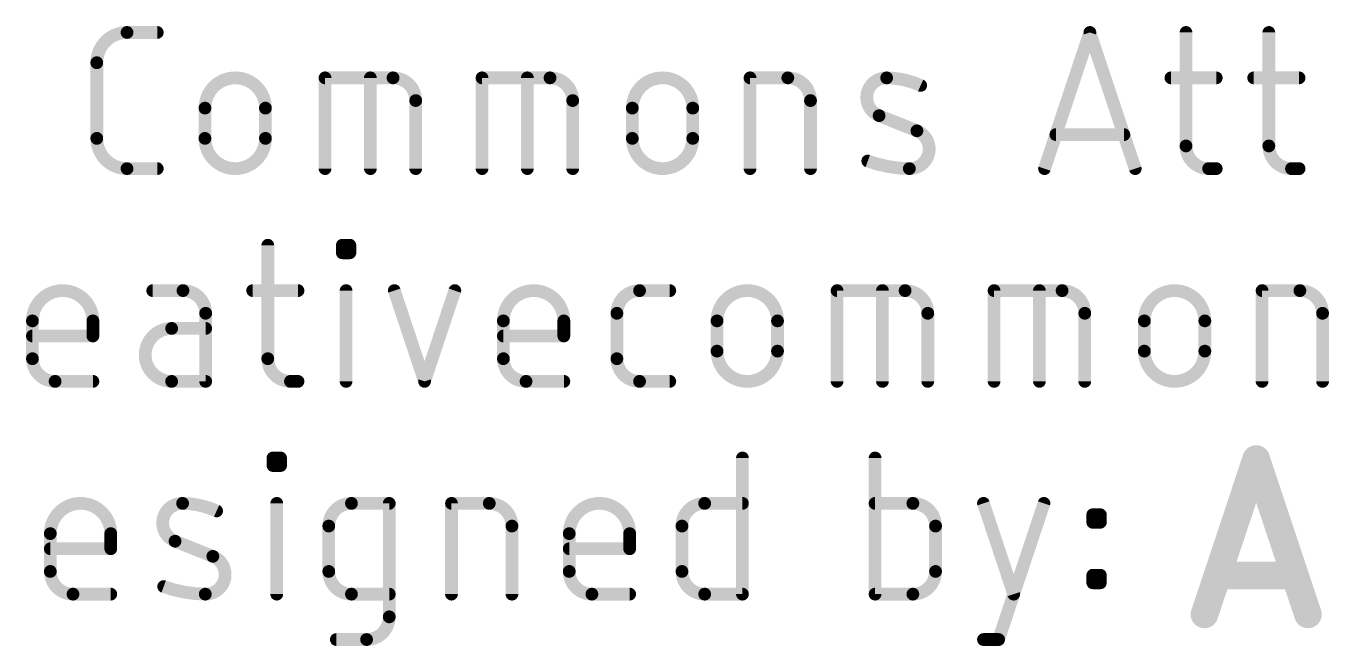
# Model space of a CAD drawing. Extents: x -34.3 to 52.3, y -19.6 to 20.4.
# Drawn here: x -1.15 to 14.42, y -19.59 to -12.19 of the extents above; entities that cross this region are included whole.
import ezdxf

# ---------------------------------------------------------------- set-up
doc = ezdxf.new("R2010")
doc.units = 0
doc.layers.add('51', color=253, linetype='CONTINUOUS')

msp = doc.modelspace()

# ---------------------------------------------------------------- linework, layer by layer
at = {"layer": '51'}
for points, const_width in [([(0.0541, -12.2682, 0.4142), (-0.3072, -12.6294)], 0.1524), ([(0.0541, -12.2301, 1), (0.0541, -12.3063)], 0.0762), ([(0.0541, -12.3063, 1), (0.0541, -12.2301)], 0.0762), ([(0.4153, -12.3063, 1), (0.4153, -12.2301)], 0.0762), ([(11.5953, -12.2562, 1), (11.523, -12.2802)], 0.0762), ([(11.5953, -12.2802, 1), (11.523, -12.2562)], 0.0762), ([(12.7458, -12.2682, 1), (12.6696, -12.2682)], 0.0762), ([(13.7358, -12.2682, 1), (13.6596, -12.2682)], 0.0762), ([(-0.2691, -12.6294, 1), (-0.3453, -12.6294)], 0.0762), ([(-0.3453, -12.6294, 1), (-0.2691, -12.6294)], 0.0762), ([(1.708, -13.1713, 1), (0.9855, -13.1713)], 0.1524), ([(2.4582, -12.8101, 1), (2.382, -12.8101)], 0.0762), ([(2.4201, -12.772, 1), (2.4201, -12.8482)], 0.0762), ([(3, -12.8101, 1), (2.9238, -12.8101)], 0.0762), ([(3.5038, -13.081, 0.4142), (3.2329, -12.8101)], 0.1524), ([(3.2329, -12.772, 1), (3.2329, -12.8482)], 0.0762), ([(3.2329, -12.8482, 1), (3.2329, -12.772)], 0.0762), ([(4.3339, -12.8101, 1), (4.2577, -12.8101)], 0.0762), ([(4.2958, -12.772, 1), (4.2958, -12.8482)], 0.0762), ([(4.8758, -12.8101, 1), (4.7996, -12.8101)], 0.0762), ([(5.3796, -13.081, 0.4142), (5.1086, -12.8101)], 0.1524), ([(5.1086, -12.772, 1), (5.1086, -12.8482)], 0.0762), ([(5.1086, -12.8482, 1), (5.1086, -12.772)], 0.0762), ([(6.8142, -13.1713, 1), (6.0917, -13.1713)], 0.1524), ([(7.5366, -12.8101, 1), (7.4604, -12.8101)], 0.0762), ([(7.4985, -12.772, 1), (7.4985, -12.8482)], 0.0762), ([(8.221, -13.081, 0.4142), (7.95, -12.8101)], 0.1524), ([(7.95, -12.772, 1), (7.95, -12.8482)], 0.0762), ([(7.95, -12.8482, 1), (7.95, -12.772)], 0.0762), ([(9.1311, -12.8101, 0.8318), (9.0408, -13.2616)], 0.1524), ([(9.1316, -12.772, 1), (9.1305, -12.8482)], 0.0762), ([(9.5375, -12.9004, 0.1026), (9.1311, -12.8101)], 0.1524), ([(9.1305, -12.8482, 1), (9.1316, -12.772)], 0.0762), ([(12.5271, -12.772, 1), (12.5271, -12.8482)], 0.0762), ([(13.0689, -12.8482, 1), (13.0689, -12.772)], 0.0762), ([(13.517, -12.772, 1), (13.517, -12.8482)], 0.0762), ([(14.0589, -12.8482, 1), (14.0589, -12.772)], 0.0762), ([(9.5218, -12.9351, 1), (9.5531, -12.8656)], 0.0762), ([(3.5419, -13.081, 1), (3.4657, -13.081)], 0.0762), ([(3.4657, -13.081, 1), (3.5419, -13.081)], 0.0762), ([(5.4177, -13.081, 1), (5.3415, -13.081)], 0.0762), ([(5.3415, -13.081, 1), (5.4177, -13.081)], 0.0762), ([(8.2591, -13.081, 1), (8.1829, -13.081)], 0.0762), ([(8.1829, -13.081, 1), (8.2591, -13.081)], 0.0762), ([(1.0236, -13.1713, 1), (0.9474, -13.1713)], 0.0762), ([(0.9474, -13.1713, 1), (1.0236, -13.1713)], 0.0762), ([(1.7461, -13.1713, 1), (1.6699, -13.1713)], 0.0762), ([(1.6699, -13.1713, 1), (1.7461, -13.1713)], 0.0762), ([(6.1298, -13.1713, 1), (6.0536, -13.1713)], 0.0762), ([(6.0536, -13.1713, 1), (6.1298, -13.1713)], 0.0762), ([(6.8523, -13.1713, 1), (6.7761, -13.1713)], 0.0762), ([(6.7761, -13.1713, 1), (6.8523, -13.1713)], 0.0762), ([(9.0549, -13.2263, 1), (9.0266, -13.297)], 0.0762), ([(9.0266, -13.297, 1), (9.0549, -13.2262)], 0.0762), ([(9.402, -13.8938, 0.8318), (9.4923, -13.4422)], 0.1524), ([(9.5065, -13.4069, 1), (9.4782, -13.4776)], 0.0762), ([(9.4782, -13.4776, 1), (9.5065, -13.4069)], 0.0762), ([(-0.3072, -13.5326, 0.4142), (0.0541, -13.8938)], 0.1524), ([(-0.2691, -13.5326, 1), (-0.3453, -13.5326)], 0.0762), ([(-0.3453, -13.5326, 1), (-0.2691, -13.5326)], 0.0762), ([(0.9855, -13.5326, 1), (1.708, -13.5326)], 0.1524), ([(1.0236, -13.5326, 1), (0.9474, -13.5326)], 0.0762), ([(0.9474, -13.5326, 1), (1.0236, -13.5326)], 0.0762), ([(1.7461, -13.5326, 1), (1.6699, -13.5326)], 0.0762), ([(1.6699, -13.5326, 1), (1.7461, -13.5326)], 0.0762), ([(6.0917, -13.5326, 1), (6.8142, -13.5326)], 0.1524), ([(6.1298, -13.5326, 1), (6.0536, -13.5326)], 0.0762), ([(6.0536, -13.5326, 1), (6.1298, -13.5326)], 0.0762), ([(6.8523, -13.5326, 1), (6.7761, -13.5326)], 0.0762), ([(6.7761, -13.5326, 1), (6.8523, -13.5326)], 0.0762), ([(11.1527, -13.4493, 1), (11.1527, -13.5255)], 0.0762), ([(11.9655, -13.5255, 1), (11.9655, -13.4493)], 0.0762), ([(12.7077, -13.6229, 0.4142), (12.9786, -13.8938)], 0.1524), ([(12.7458, -13.6229, 1), (12.6696, -13.6229)], 0.0762), ([(12.6696, -13.6229, 1), (12.7458, -13.6229)], 0.0762), ([(13.6977, -13.6229, 0.4142), (13.9686, -13.8938)], 0.1524), ([(13.7358, -13.6229, 1), (13.6596, -13.6229)], 0.0762), ([(13.6596, -13.6229, 1), (13.7358, -13.6229)], 0.0762), ([(0.0541, -13.8557, 1), (0.0541, -13.9319)], 0.0762), ([(0.0541, -13.9319, 1), (0.0541, -13.8557)], 0.0762), ([(0.4153, -13.9319, 1), (0.4153, -13.8557)], 0.0762), ([(8.9182, -13.7676, 1), (8.8924, -13.8393)], 0.0762), ([(8.9053, -13.8035, 0.083), (9.402, -13.8938)], 0.1524), ([(9.4025, -13.8557, 1), (9.4015, -13.9319)], 0.0762), ([(9.4015, -13.9319, 1), (9.4025, -13.8557)], 0.0762), ([(10.9811, -13.8818, 1), (11.0534, -13.9058)], 0.0762), ([(12.0648, -13.9058, 1), (12.1371, -13.8818)], 0.0762), ([(12.9786, -13.8557, 1), (12.9786, -13.9319)], 0.0762), ([(12.9786, -13.9319, 1), (12.9786, -13.8557)], 0.0762), ([(13.0689, -13.9319, 1), (13.0689, -13.8557)], 0.0762), ([(13.9686, -13.8557, 1), (13.9686, -13.9319)], 0.0762), ([(13.9686, -13.9319, 1), (13.9686, -13.8557)], 0.0762), ([(14.0589, -13.9319, 1), (14.0589, -13.8557)], 0.0762), ([(2.382, -13.8938, 1), (2.4582, -13.8938)], 0.0762), ([(2.9238, -13.8938, 1), (3, -13.8938)], 0.0762), ([(3.4657, -13.8938, 1), (3.5419, -13.8938)], 0.0762), ([(4.2577, -13.8938, 1), (4.3339, -13.8938)], 0.0762), ([(4.7996, -13.8938, 1), (4.8758, -13.8938)], 0.0762), ([(5.3415, -13.8938, 1), (5.4177, -13.8938)], 0.0762), ([(7.4604, -13.8938, 1), (7.5366, -13.8938)], 0.0762), ([(8.1829, -13.8938, 1), (8.2591, -13.8938)], 0.0762), ([(1.7743, -14.8082, 1), (1.6981, -14.8082)], 0.0762), ([(2.6647, -14.8082, 1), (2.5885, -14.8082)], 0.0762), ([(2.6266, -14.7701, 1), (2.6266, -14.8463)], 0.0762), ([(2.755, -14.8082, 1), (2.6788, -14.8082)], 0.0762), ([(2.7169, -14.8463, 1), (2.7169, -14.7701)], 0.0762), ([(2.6266, -14.8604, 1), (2.6266, -14.9366)], 0.0762), ([(2.5885, -14.8985, 1), (2.6647, -14.8985)], 0.0762), ([(2.6788, -14.8985, 1), (2.755, -14.8985)], 0.0762), ([(2.7169, -14.9366, 1), (2.7169, -14.8604)], 0.0762), ([(-0.3537, -15.7113, 1), (-1.0762, -15.7113)], 0.1524), ([(0.3615, -15.312, 1), (0.3615, -15.3882)], 0.0762), ([(0.9937, -15.621, 0.4142), (0.7227, -15.3501)], 0.1524), ([(0.7227, -15.312, 1), (0.7227, -15.3882)], 0.0762), ([(0.7227, -15.3882, 1), (0.7227, -15.312)], 0.0762), ([(1.5556, -15.312, 1), (1.5556, -15.3882)], 0.0762), ([(2.0974, -15.3882, 1), (2.0974, -15.312)], 0.0762), ([(2.7099, -15.3501, 1), (2.6337, -15.3501)], 0.0762), ([(3.2846, -15.338, 1), (3.2123, -15.3621)], 0.0762), ([(4.007, -15.3621, 1), (3.9348, -15.338)], 0.0762), ([(5.2735, -15.7113, 1), (4.551, -15.7113)], 0.1524), ([(6.1784, -15.3501, 0.4142), (5.9075, -15.621)], 0.1524), ([(6.1784, -15.312, 1), (6.1784, -15.3882)], 0.0762), ([(6.1784, -15.3882, 1), (6.1784, -15.312)], 0.0762), ([(6.5397, -15.3882, 1), (6.5397, -15.312)], 0.0762), ([(7.8266, -15.7113, 1), (7.1041, -15.7113)], 0.1524), ([(8.5768, -15.3501, 1), (8.5006, -15.3501)], 0.0762), ([(8.5387, -15.312, 1), (8.5387, -15.3882)], 0.0762), ([(9.1187, -15.3501, 1), (9.0425, -15.3501)], 0.0762), ([(9.6225, -15.621, 0.4142), (9.3515, -15.3501)], 0.1524), ([(9.3515, -15.312, 1), (9.3515, -15.3882)], 0.0762), ([(9.3515, -15.3882, 1), (9.3515, -15.312)], 0.0762), ([(10.4526, -15.3501, 1), (10.3764, -15.3501)], 0.0762), ([(10.4145, -15.312, 1), (10.4145, -15.3882)], 0.0762), ([(10.9944, -15.3501, 1), (10.9182, -15.3501)], 0.0762), ([(11.4982, -15.621, 0.4142), (11.2273, -15.3501)], 0.1524), ([(11.2273, -15.312, 1), (11.2273, -15.3882)], 0.0762), ([(11.2273, -15.3882, 1), (11.2273, -15.312)], 0.0762), ([(12.9328, -15.7113, 1), (12.2103, -15.7113)], 0.1524), ([(13.6552, -15.3501, 1), (13.579, -15.3501)], 0.0762), ([(13.6171, -15.312, 1), (13.6171, -15.3882)], 0.0762), ([(14.3396, -15.621, 0.4142), (14.0687, -15.3501)], 0.1524), ([(14.0687, -15.312, 1), (14.0687, -15.3882)], 0.0762), ([(14.0687, -15.3882, 1), (14.0687, -15.312)], 0.0762), ([(1.0317, -15.621, 1), (0.9556, -15.621)], 0.0762), ([(5.9456, -15.621, 1), (5.8694, -15.621)], 0.0762), ([(9.6606, -15.621, 1), (9.5844, -15.621)], 0.0762), ([(11.5363, -15.621, 1), (11.4601, -15.621)], 0.0762), ([(14.3777, -15.621, 1), (14.3015, -15.621)], 0.0762), ([(-1.0381, -15.7113, 1), (-1.1143, -15.7113)], 0.0762), ([(-1.1143, -15.7113, 1), (-1.0381, -15.7113)], 0.0762), ([(-0.3156, -15.7113, 1), (-0.3918, -15.7113)], 0.0762), ([(-0.3918, -15.7113, 1), (-0.3156, -15.7113)], 0.0762), ([(0.9556, -15.621, 1), (1.0317, -15.621)], 0.0762), ([(4.5891, -15.7113, 1), (4.5129, -15.7113)], 0.0762), ([(4.5129, -15.7113, 1), (4.5891, -15.7113)], 0.0762), ([(5.3116, -15.7113, 1), (5.2354, -15.7113)], 0.0762), ([(5.2354, -15.7113, 1), (5.3116, -15.7113)], 0.0762), ([(5.8694, -15.621, 1), (5.9456, -15.621)], 0.0762), ([(7.1422, -15.7113, 1), (7.066, -15.7113)], 0.0762), ([(7.066, -15.7113, 1), (7.1422, -15.7113)], 0.0762), ([(7.8647, -15.7113, 1), (7.7885, -15.7113)], 0.0762), ([(7.7885, -15.7113, 1), (7.8647, -15.7113)], 0.0762), ([(9.5844, -15.621, 1), (9.6606, -15.621)], 0.0762), ([(11.4601, -15.621, 1), (11.5363, -15.621)], 0.0762), ([(12.2484, -15.7113, 1), (12.1722, -15.7113)], 0.0762), ([(12.1722, -15.7113, 1), (12.2484, -15.7113)], 0.0762), ([(12.9709, -15.7113, 1), (12.8947, -15.7113)], 0.0762), ([(12.8947, -15.7113, 1), (12.9709, -15.7113)], 0.0762), ([(14.3015, -15.621, 1), (14.3777, -15.621)], 0.0762), ([(-1.0762, -15.8538, 1), (-1.0762, -15.93)], 0.0762), ([(-0.3918, -15.8919, 1), (-0.3156, -15.8919)], 0.0762), ([(-0.3537, -15.93, 1), (-0.3537, -15.8538)], 0.0762), ([(0.5873, -15.8016, 1), (0.5873, -16.4338)], 0.1524), ([(0.5873, -15.7635, 1), (0.5873, -15.8397)], 0.0762), ([(0.5873, -15.8397, 1), (0.5873, -15.7635)], 0.0762), ([(0.9937, -15.8397, 1), (0.9937, -15.7635)], 0.0762), ([(4.551, -15.8538, 1), (4.551, -15.93)], 0.0762), ([(5.2354, -15.8919, 1), (5.3116, -15.8919)], 0.0762), ([(5.2735, -15.93, 1), (5.2735, -15.8538)], 0.0762), ([(7.1041, -16.0726, 1), (7.8266, -16.0726)], 0.1524), ([(7.1422, -16.0726, 1), (7.066, -16.0726)], 0.0762), ([(7.066, -16.0726, 1), (7.1422, -16.0726)], 0.0762), ([(7.8647, -16.0726, 1), (7.7885, -16.0726)], 0.0762), ([(7.7885, -16.0726, 1), (7.8647, -16.0726)], 0.0762), ([(12.2103, -16.0726, 1), (12.9328, -16.0726)], 0.1524), ([(12.2484, -16.0726, 1), (12.1722, -16.0726)], 0.0762), ([(12.1722, -16.0726, 1), (12.2484, -16.0726)], 0.0762), ([(12.9709, -16.0726, 1), (12.8947, -16.0726)], 0.0762), ([(12.8947, -16.0726, 1), (12.9709, -16.0726)], 0.0762), ([(-1.0762, -16.1629, 0.4142), (-0.8053, -16.4338)], 0.1524), ([(-1.0381, -16.1629, 1), (-1.1143, -16.1629)], 0.0762), ([(-1.1143, -16.1629, 1), (-1.0381, -16.1629)], 0.0762), ([(1.7362, -16.1629, 0.4142), (2.0071, -16.4338)], 0.1524), ([(1.7743, -16.1629, 1), (1.6981, -16.1629)], 0.0762), ([(1.6981, -16.1629, 1), (1.7743, -16.1629)], 0.0762), ([(4.551, -16.1629, 0.4142), (4.8219, -16.4338)], 0.1524), ([(4.5891, -16.1629, 1), (4.5129, -16.1629)], 0.0762), ([(4.5129, -16.1629, 1), (4.5891, -16.1629)], 0.0762), ([(5.9075, -16.1629, 0.4142), (6.1784, -16.4338)], 0.1524), ([(5.9456, -16.1629, 1), (5.8694, -16.1629)], 0.0762), ([(5.8694, -16.1629, 1), (5.9456, -16.1629)], 0.0762), ([(-0.8053, -16.3957, 1), (-0.8053, -16.4719)], 0.0762), ([(-0.8053, -16.4719, 1), (-0.8053, -16.3957)], 0.0762), ([(-0.3537, -16.4719, 1), (-0.3537, -16.3957)], 0.0762), ([(0.5873, -16.3957, 1), (0.5873, -16.4719)], 0.0762), ([(0.5873, -16.4719, 1), (0.5873, -16.3957)], 0.0762), ([(0.9556, -16.4338, 1), (1.0317, -16.4338)], 0.0762), ([(0.9937, -16.4719, 1), (0.9937, -16.3957)], 0.0762), ([(2.0071, -16.3957, 1), (2.0071, -16.4719)], 0.0762), ([(2.0071, -16.4719, 1), (2.0071, -16.3957)], 0.0762), ([(2.0974, -16.4719, 1), (2.0974, -16.3957)], 0.0762), ([(2.6337, -16.4338, 1), (2.7099, -16.4338)], 0.0762), ([(3.5735, -16.4218, 1), (3.6458, -16.4458)], 0.0762), ([(3.5735, -16.4458, 1), (3.6458, -16.4218)], 0.0762), ([(4.8219, -16.3957, 1), (4.8219, -16.4719)], 0.0762), ([(4.8219, -16.4719, 1), (4.8219, -16.3957)], 0.0762), ([(5.2735, -16.4719, 1), (5.2735, -16.3957)], 0.0762), ([(6.1784, -16.3957, 1), (6.1784, -16.4719)], 0.0762), ([(6.1784, -16.4719, 1), (6.1784, -16.3957)], 0.0762), ([(6.5397, -16.4719, 1), (6.5397, -16.3957)], 0.0762), ([(8.5006, -16.4338, 1), (8.5768, -16.4338)], 0.0762), ([(9.0425, -16.4338, 1), (9.1187, -16.4338)], 0.0762), ([(9.5844, -16.4338, 1), (9.6606, -16.4338)], 0.0762), ([(10.3764, -16.4338, 1), (10.4526, -16.4338)], 0.0762), ([(10.9182, -16.4338, 1), (10.9944, -16.4338)], 0.0762), ([(11.4601, -16.4338, 1), (11.5363, -16.4338)], 0.0762), ([(13.579, -16.4338, 1), (13.6552, -16.4338)], 0.0762), ([(14.3015, -16.4338, 1), (14.3777, -16.4338)], 0.0762), ([(1.8364, -17.3482, 1), (1.7602, -17.3482)], 0.0762), ([(1.7983, -17.3101, 1), (1.7983, -17.3863)], 0.0762), ([(1.9267, -17.3482, 1), (1.8505, -17.3482)], 0.0762), ([(1.8886, -17.3863, 1), (1.8886, -17.3101)], 0.0762), ([(7.4459, -17.3482, 1), (7.3697, -17.3482)], 0.0762), ([(9.0306, -17.3482, 1), (8.9544, -17.3482)], 0.0762), ([(13.625, -17.3348, 1), (13.4684, -17.387)], 0.1651), ([(13.625, -17.387, 1), (13.4684, -17.3348)], 0.1651), ([(1.7983, -17.4004, 1), (1.7983, -17.4766)], 0.0762), ([(1.7602, -17.4385, 1), (1.8364, -17.4385)], 0.0762), ([(1.8505, -17.4385, 1), (1.9267, -17.4385)], 0.0762), ([(1.8886, -17.4766, 1), (1.8886, -17.4004)], 0.0762), ([(-0.14, -18.2513, 1), (-0.8625, -18.2513)], 0.1524), ([(0.718, -17.8901, 0.8318), (0.6277, -18.3416)], 0.1524), ([(1.1244, -17.9804, 0.1026), (0.718, -17.8901)], 0.1524), ([(0.7186, -17.852, 1), (0.7175, -17.9282)], 0.0762), ([(0.7175, -17.9282, 1), (0.7186, -17.852)], 0.0762), ([(1.8816, -17.8901, 1), (1.8054, -17.8901)], 0.0762), ([(2.7358, -17.8901, 0.4142), (2.4649, -18.161)], 0.1524), ([(2.7358, -17.852, 1), (2.7358, -17.9282)], 0.0762), ([(2.7358, -17.9282, 1), (2.7358, -17.852)], 0.0762), ([(3.2255, -17.8901, 1), (3.1493, -17.8901)], 0.0762), ([(3.1874, -17.9282, 1), (3.1874, -17.852)], 0.0762), ([(3.9692, -17.8901, 1), (3.893, -17.8901)], 0.0762), ([(3.9311, -17.852, 1), (3.9311, -17.9282)], 0.0762), ([(4.6536, -18.161, 0.4142), (4.3827, -17.8901)], 0.1524), ([(4.3827, -17.852, 1), (4.3827, -17.9282)], 0.0762), ([(4.3827, -17.9282, 1), (4.3827, -17.852)], 0.0762), ([(6.0604, -18.2513, 1), (5.3379, -18.2513)], 0.1524), ([(6.9562, -17.8901, 0.4142), (6.6853, -18.161)], 0.1524), ([(6.9562, -17.852, 1), (6.9562, -17.9282)], 0.0762), ([(6.9562, -17.9282, 1), (6.9562, -17.852)], 0.0762), ([(7.4078, -17.9282, 1), (7.4078, -17.852)], 0.0762), ([(8.9925, -17.852, 1), (8.9925, -17.9282)], 0.0762), ([(9.715, -18.161, 0.4142), (9.4441, -17.8901)], 0.1524), ([(9.4441, -17.852, 1), (9.4441, -17.9282)], 0.0762), ([(9.4441, -17.9282, 1), (9.4441, -17.852)], 0.0762), ([(10.3239, -17.878, 1), (10.2516, -17.9021)], 0.0762), ([(11.0464, -17.9021, 1), (10.9741, -17.878)], 0.0762), ([(1.1088, -18.0151, 1), (1.1401, -17.9456)], 0.0762), ([(11.632, -18.0255, 1), (11.5558, -18.0255)], 0.0762), ([(11.5939, -17.9874, 1), (11.5939, -18.0636)], 0.0762), ([(11.5939, -18.0777, 1), (11.5939, -18.1539)], 0.0762), ([(11.7223, -18.0255, 1), (11.6461, -18.0255)], 0.0762), ([(11.6842, -18.0636, 1), (11.6842, -17.9874)], 0.0762), ([(11.6842, -18.1539, 1), (11.6842, -18.0777)], 0.0762), ([(-0.8244, -18.2513, 1), (-0.9006, -18.2513)], 0.0762), ([(-0.9006, -18.2513, 1), (-0.8244, -18.2513)], 0.0762), ([(-0.1019, -18.2513, 1), (-0.1781, -18.2513)], 0.0762), ([(-0.1781, -18.2513, 1), (-0.1019, -18.2513)], 0.0762), ([(2.503, -18.161, 1), (2.4268, -18.161)], 0.0762), ([(2.4268, -18.161, 1), (2.503, -18.161)], 0.0762), ([(4.6917, -18.161, 1), (4.6155, -18.161)], 0.0762), ([(4.6155, -18.161, 1), (4.6917, -18.161)], 0.0762), ([(5.376, -18.2513, 1), (5.2998, -18.2513)], 0.0762), ([(5.2998, -18.2513, 1), (5.376, -18.2513)], 0.0762), ([(6.0985, -18.2513, 1), (6.0223, -18.2513)], 0.0762), ([(6.0223, -18.2513, 1), (6.0985, -18.2513)], 0.0762), ([(6.7234, -18.161, 1), (6.6472, -18.161)], 0.0762), ([(6.6472, -18.161, 1), (6.7234, -18.161)], 0.0762), ([(9.7531, -18.161, 1), (9.6769, -18.161)], 0.0762), ([(9.6769, -18.161, 1), (9.7531, -18.161)], 0.0762), ([(11.5558, -18.1158, 1), (11.632, -18.1158)], 0.0762), ([(11.6461, -18.1158, 1), (11.7223, -18.1158)], 0.0762), ([(-0.8625, -18.3938, 1), (-0.8625, -18.47)], 0.0762), ([(-0.14, -18.47, 1), (-0.14, -18.3938)], 0.0762), ([(0.6419, -18.3063, 1), (0.6136, -18.377)], 0.0762), ([(0.6136, -18.377, 1), (0.6419, -18.3062)], 0.0762), ([(5.3379, -18.3938, 1), (5.3379, -18.47)], 0.0762), ([(6.0604, -18.47, 1), (6.0604, -18.3938)], 0.0762), ([(-0.1781, -18.4319, 1), (-0.1019, -18.4319)], 0.0762), ([(0.9889, -18.9738, 0.8318), (1.0793, -18.5222)], 0.1524), ([(1.0934, -18.4869, 1), (1.0651, -18.5576)], 0.0762), ([(1.0651, -18.5576, 1), (1.0934, -18.4869)], 0.0762), ([(6.0223, -18.4319, 1), (6.0985, -18.4319)], 0.0762), ([(-0.8625, -18.7029, 0.4142), (-0.5915, -18.9738)], 0.1524), ([(-0.8244, -18.7029, 1), (-0.9006, -18.7029)], 0.0762), ([(-0.9006, -18.7029, 1), (-0.8244, -18.7029)], 0.0762), ([(2.4649, -18.7029, 0.4142), (2.7358, -18.9738)], 0.1524), ([(2.503, -18.7029, 1), (2.4268, -18.7029)], 0.0762), ([(2.4268, -18.7029, 1), (2.503, -18.7029)], 0.0762), ([(5.3379, -18.7029, 0.4142), (5.6088, -18.9738)], 0.1524), ([(5.376, -18.7029, 1), (5.2998, -18.7029)], 0.0762), ([(5.2998, -18.7029, 1), (5.376, -18.7029)], 0.0762), ([(6.6853, -18.7029, 0.4142), (6.9562, -18.9738)], 0.1524), ([(6.7234, -18.7029, 1), (6.6472, -18.7029)], 0.0762), ([(6.6472, -18.7029, 1), (6.7234, -18.7029)], 0.0762), ([(9.4441, -18.9738, 0.4142), (9.715, -18.7029)], 0.1524), ([(9.7531, -18.7029, 1), (9.6769, -18.7029)], 0.0762), ([(9.6769, -18.7029, 1), (9.7531, -18.7029)], 0.0762), ([(11.632, -18.748, 1), (11.5558, -18.748)], 0.0762), ([(11.5939, -18.7099, 1), (11.5939, -18.7861)], 0.0762), ([(11.7223, -18.748, 1), (11.6461, -18.748)], 0.0762), ([(11.6842, -18.7861, 1), (11.6842, -18.7099)], 0.0762), ([(13.0831, -18.669, 1), (13.0831, -18.8341)], 0.1651), ([(14.0102, -18.8341, 1), (14.0102, -18.669)], 0.1651), ([(0.5051, -18.8476, 1), (0.4793, -18.9193)], 0.0762), ([(0.4922, -18.8835, 0.083), (0.9889, -18.9738)], 0.1524), ([(11.5939, -18.8002, 1), (11.5939, -18.8764)], 0.0762), ([(11.5558, -18.8383, 1), (11.632, -18.8383)], 0.0762), ([(11.6461, -18.8383, 1), (11.7223, -18.8383)], 0.0762), ([(11.6842, -18.8764, 1), (11.6842, -18.8002)], 0.0762), ([(-0.5915, -18.9357, 1), (-0.5915, -19.0119)], 0.0762), ([(-0.5915, -19.0119, 1), (-0.5915, -18.9357)], 0.0762), ([(-0.14, -19.0119, 1), (-0.14, -18.9357)], 0.0762), ([(0.9895, -18.9357, 1), (0.9884, -19.0119)], 0.0762), ([(0.9884, -19.0119, 1), (0.9895, -18.9357)], 0.0762), ([(1.8054, -18.9738, 1), (1.8816, -18.9738)], 0.0762), ([(2.7358, -18.9357, 1), (2.7358, -19.0119)], 0.0762), ([(2.7358, -19.0119, 1), (2.7358, -18.9357)], 0.0762), ([(3.1874, -19.0119, 1), (3.1874, -18.9357)], 0.0762), ([(3.893, -18.9738, 1), (3.9692, -18.9738)], 0.0762), ([(4.6155, -18.9738, 1), (4.6917, -18.9738)], 0.0762), ([(5.6088, -18.9357, 1), (5.6088, -19.0119)], 0.0762), ([(5.6088, -19.0119, 1), (5.6088, -18.9357)], 0.0762), ([(6.0604, -19.0119, 1), (6.0604, -18.9357)], 0.0762), ([(6.9562, -18.9357, 1), (6.9562, -19.0119)], 0.0762), ([(6.9562, -19.0119, 1), (6.9562, -18.9357)], 0.0762), ([(7.3697, -18.9738, 1), (7.4459, -18.9738)], 0.0762), ([(7.4078, -19.0119, 1), (7.4078, -18.9357)], 0.0762), ([(8.9925, -18.9357, 1), (8.9925, -19.0119)], 0.0762), ([(8.9544, -18.9738, 1), (9.0306, -18.9738)], 0.0762), ([(9.4441, -18.9357, 1), (9.4441, -19.0119)], 0.0762), ([(9.4441, -19.0119, 1), (9.4441, -18.9357)], 0.0762), ([(10.6129, -18.9858, 1), (10.6852, -18.9618)], 0.0762), ([(12.8503, -19.189, 1), (13.0069, -19.2412)], 0.1651), ([(14.0864, -19.2412, 1), (14.243, -19.189)], 0.1651), ([(2.9164, -19.5157, 0.4142), (3.1874, -19.2447)], 0.1524), ([(3.2255, -19.2447, 1), (3.1493, -19.2447)], 0.0762), ([(3.1493, -19.2447, 1), (3.2255, -19.2447)], 0.0762), ([(2.5552, -19.4776, 1), (2.5552, -19.5538)], 0.0762), ([(2.9164, -19.4776, 1), (2.9164, -19.5538)], 0.0762), ([(2.9164, -19.5538, 1), (2.9164, -19.4776)], 0.0762), ([(10.2878, -19.4776, 1), (10.2878, -19.5538)], 0.0762), ([(10.4684, -19.5538, 1), (10.4684, -19.4776)], 0.0762), ([(10.4323, -19.5036, 1), (10.5046, -19.5277)], 0.0762)]:
    msp.add_lwpolyline(points, format="xyb", dxfattribs=dict(at, const_width=const_width))
for points, const_width in [([(0.0541, -12.2682), (0.4153, -12.2682)], 0.1524), ([(11.0173, -13.8938), (11.5591, -12.2682)], 0.1524), ([(11.5591, -12.2682), (12.101, -13.8938)], 0.1524), ([(12.7077, -12.2682), (12.7077, -13.6229)], 0.1524), ([(13.6977, -12.2682), (13.6977, -13.6229)], 0.1524), ([(-0.3072, -13.5326), (-0.3072, -12.6294)], 0.1524), ([(2.4201, -13.8938), (2.4201, -12.8101)], 0.1524), ([(2.4201, -12.8101), (3.2329, -12.8101)], 0.1524), ([(2.9619, -13.8938), (2.9619, -12.8101)], 0.1524), ([(4.2958, -13.8938), (4.2958, -12.8101)], 0.1524), ([(4.2958, -12.8101), (5.1086, -12.8101)], 0.1524), ([(4.8377, -13.8938), (4.8377, -12.8101)], 0.1524), ([(7.4985, -13.8938), (7.4985, -12.8101)], 0.1524), ([(7.4985, -12.8101), (7.95, -12.8101)], 0.1524), ([(12.5271, -12.8101), (13.0689, -12.8101)], 0.1524), ([(13.517, -12.8101), (14.0589, -12.8101)], 0.1524), ([(3.5038, -13.081), (3.5038, -13.8938)], 0.1524), ([(5.3796, -13.081), (5.3796, -13.8938)], 0.1524), ([(8.221, -13.081), (8.221, -13.8938)], 0.1524), ([(0.9855, -13.5326), (0.9855, -13.1713)], 0.1524), ([(1.708, -13.1713), (1.708, -13.5326)], 0.1524), ([(6.0917, -13.5326), (6.0917, -13.1713)], 0.1524), ([(6.8142, -13.1713), (6.8142, -13.5326)], 0.1524), ([(9.4923, -13.4422), (9.0408, -13.2616)], 0.1524), ([(11.9655, -13.4874), (11.1527, -13.4874)], 0.1524), ([(0.4153, -13.8938), (0.0541, -13.8938)], 0.1524), ([(12.9786, -13.8938), (13.0689, -13.8938)], 0.1524), ([(13.9686, -13.8938), (14.0589, -13.8938)], 0.1524), ([(1.7362, -14.8082), (1.7362, -16.1629)], 0.1524), ([(2.6266, -14.8985), (2.6266, -14.8082)], 0.1524), ([(2.6266, -14.8082), (2.7169, -14.8082)], 0.1524), ([(2.7169, -14.8082), (2.7169, -14.8985)], 0.1524), ([(2.7169, -14.8985), (2.6266, -14.8985)], 0.1524), ([(0.7227, -15.3501), (0.3615, -15.3501)], 0.1524), ([(1.5556, -15.3501), (2.0974, -15.3501)], 0.1524), ([(2.6718, -16.4338), (2.6718, -15.3501)], 0.1524), ([(3.2484, -15.3501), (3.6097, -16.4338)], 0.1524), ([(3.6097, -16.4338), (3.9709, -15.3501)], 0.1524), ([(6.1784, -15.3501), (6.5397, -15.3501)], 0.1524), ([(8.5387, -16.4338), (8.5387, -15.3501)], 0.1524), ([(8.5387, -15.3501), (9.3515, -15.3501)], 0.1524), ([(9.0806, -16.4338), (9.0806, -15.3501)], 0.1524), ([(10.4145, -16.4338), (10.4145, -15.3501)], 0.1524), ([(10.4145, -15.3501), (11.2273, -15.3501)], 0.1524), ([(10.9563, -16.4338), (10.9563, -15.3501)], 0.1524), ([(13.6171, -16.4338), (13.6171, -15.3501)], 0.1524), ([(13.6171, -15.3501), (14.0687, -15.3501)], 0.1524), ([(0.9937, -16.4338), (0.9937, -15.621)], 0.1524), ([(5.9075, -16.1629), (5.9075, -15.621)], 0.1524), ([(9.6225, -15.621), (9.6225, -16.4338)], 0.1524), ([(11.4982, -15.621), (11.4982, -16.4338)], 0.1524), ([(14.3396, -15.621), (14.3396, -16.4338)], 0.1524), ([(-1.0762, -16.1629), (-1.0762, -15.7113)], 0.1524), ([(-0.3537, -15.7113), (-0.3537, -15.8919)], 0.1524), ([(4.551, -16.1629), (4.551, -15.7113)], 0.1524), ([(5.2735, -15.7113), (5.2735, -15.8919)], 0.1524), ([(7.1041, -16.0726), (7.1041, -15.7113)], 0.1524), ([(7.8266, -15.7113), (7.8266, -16.0726)], 0.1524), ([(12.2103, -16.0726), (12.2103, -15.7113)], 0.1524), ([(12.9328, -15.7113), (12.9328, -16.0726)], 0.1524), ([(-0.3537, -15.8919), (-1.0762, -15.8919)], 0.1524), ([(0.9937, -15.8016), (0.5873, -15.8016)], 0.1524), ([(5.2735, -15.8919), (4.551, -15.8919)], 0.1524), ([(-0.3537, -16.4338), (-0.8053, -16.4338)], 0.1524), ([(0.5873, -16.4338), (0.9937, -16.4338)], 0.1524), ([(2.0071, -16.4338), (2.0974, -16.4338)], 0.1524), ([(5.2735, -16.4338), (4.8219, -16.4338)], 0.1524), ([(6.5397, -16.4338), (6.1784, -16.4338)], 0.1524), ([(1.7983, -17.4385), (1.7983, -17.3482)], 0.1524), ([(1.7983, -17.3482), (1.8886, -17.3482)], 0.1524), ([(1.8886, -17.3482), (1.8886, -17.4385)], 0.1524), ([(7.4078, -17.3482), (7.4078, -18.9738)], 0.1524), ([(8.9925, -17.3482), (8.9925, -18.9738)], 0.1524), ([(12.9286, -19.2151), (13.5467, -17.3609)], 0.3302), ([(13.5467, -17.3609), (14.1647, -19.2151)], 0.3302), ([(1.8886, -17.4385), (1.7983, -17.4385)], 0.1524), ([(1.8435, -18.9738), (1.8435, -17.8901)], 0.1524), ([(2.7358, -17.8901), (3.1874, -17.8901)], 0.1524), ([(3.1874, -17.8901), (3.1874, -19.2447)], 0.1524), ([(3.9311, -18.9738), (3.9311, -17.8901)], 0.1524), ([(3.9311, -17.8901), (4.3827, -17.8901)], 0.1524), ([(6.9562, -17.8901), (7.4078, -17.8901)], 0.1524), ([(9.4441, -17.8901), (8.9925, -17.8901)], 0.1524), ([(10.2878, -17.8901), (10.649, -18.9738)], 0.1524), ([(10.4684, -19.5157), (11.0103, -17.8901)], 0.1524), ([(11.5939, -18.1158), (11.5939, -18.0255)], 0.1524), ([(11.5939, -18.0255), (11.6842, -18.0255)], 0.1524), ([(11.6842, -18.1158), (11.5939, -18.1158)], 0.1524), ([(11.6842, -18.0255), (11.6842, -18.1158)], 0.1524), ([(-0.8625, -18.7029), (-0.8625, -18.2513)], 0.1524), ([(-0.14, -18.2513), (-0.14, -18.4319)], 0.1524), ([(2.4649, -18.7029), (2.4649, -18.161)], 0.1524), ([(4.6536, -18.161), (4.6536, -18.9738)], 0.1524), ([(5.3379, -18.7029), (5.3379, -18.2513)], 0.1524), ([(6.0604, -18.2513), (6.0604, -18.4319)], 0.1524), ([(6.6853, -18.7029), (6.6853, -18.161)], 0.1524), ([(9.715, -18.7029), (9.715, -18.161)], 0.1524), ([(-0.14, -18.4319), (-0.8625, -18.4319)], 0.1524), ([(1.0793, -18.5222), (0.6277, -18.3416)], 0.1524), ([(6.0604, -18.4319), (5.3379, -18.4319)], 0.1524), ([(11.5939, -18.8383), (11.5939, -18.748)], 0.1524), ([(11.5939, -18.748), (11.6842, -18.748)], 0.1524), ([(11.6842, -18.748), (11.6842, -18.8383)], 0.1524), ([(14.0102, -18.7516), (13.0831, -18.7516)], 0.3302), ([(11.6842, -18.8383), (11.5939, -18.8383)], 0.1524), ([(-0.14, -18.9738), (-0.5915, -18.9738)], 0.1524), ([(3.1874, -18.9738), (2.7358, -18.9738)], 0.1524), ([(6.0604, -18.9738), (5.6088, -18.9738)], 0.1524), ([(7.4078, -18.9738), (6.9562, -18.9738)], 0.1524), ([(8.9925, -18.9738), (9.4441, -18.9738)], 0.1524), ([(2.9164, -19.5157), (2.5552, -19.5157)], 0.1524), ([(10.2878, -19.5157), (10.4684, -19.5157)], 0.1524)]:
    msp.add_lwpolyline(points, dxfattribs=dict(at, const_width=const_width))

doc.saveas('drawing.dxf')
